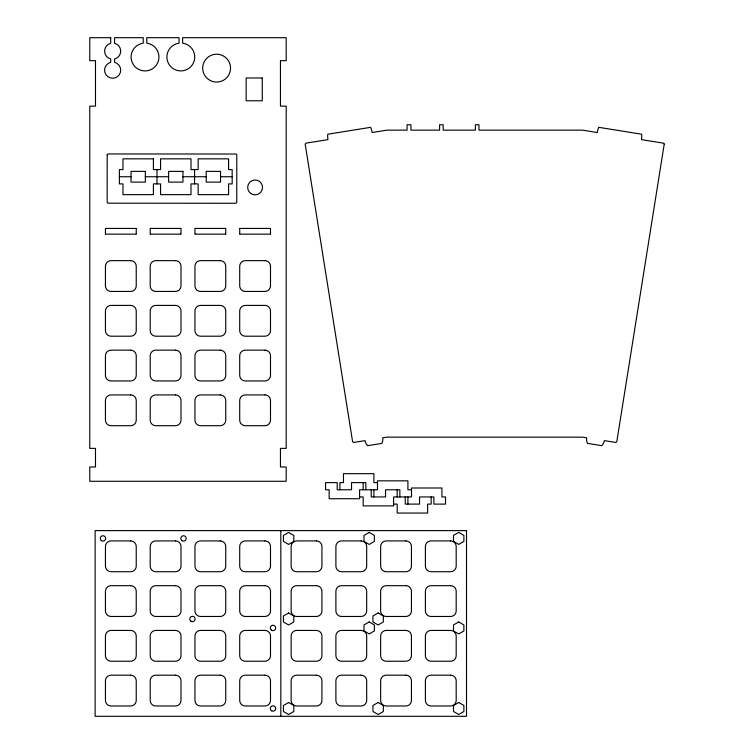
<?xml version="1.0" encoding="UTF-8"?>
<svg xmlns="http://www.w3.org/2000/svg" width="754" height="754" viewBox="0 0 754 754"><rect width="100%" height="100%" fill="white"/><g stroke="black" fill="none" stroke-linecap="round" stroke-linejoin="round"><path stroke-width="1.13" d="M119.386 176.738L131.026 176.738M145.343 176.738L168.613 176.738M182.939 176.738L206.21 176.738M220.536 176.738L232.166 176.738M105.626 228.424L136.059 228.424M150.385 228.424L180.819 228.424M195.135 228.424L225.569 228.424M239.895 228.424L270.318 228.424M105.626 234.155L136.059 234.155M150.385 234.155L180.819 234.155M195.135 234.155L225.569 234.155M239.895 234.155L270.318 234.155M377.481 482.617L373.899 482.617L373.899 473.672L343.475 473.672L343.475 482.617L339.894 482.617L339.894 489.78M411.496 489.78L407.914 489.78L407.914 480.835L377.481 480.835L377.481 489.78L359.583 489.78L359.583 498.733L329.149 498.733L329.149 489.78L325.568 489.78L325.568 482.617L337.208 482.617L337.208 489.78L351.524 489.78L351.524 482.617L365.85 482.617L365.85 489.78M359.583 496.943L363.164 496.943L363.164 505.896L393.597 505.896L393.597 496.943L411.496 496.943L411.496 487.989L441.929 487.989L441.929 496.943L445.51 496.943L445.51 504.106L433.87 504.106L433.87 496.943L419.554 496.943L419.554 504.106L405.228 504.106L405.228 496.943M393.597 504.106L397.179 504.106L397.179 513.05L427.612 513.05L427.612 504.106L431.184 504.106L431.184 496.943M407.914 496.943L407.914 504.106M399.865 496.943L399.865 489.78L385.539 489.78L385.539 496.943L371.222 496.943L371.222 489.78M397.179 489.78L397.179 496.943M373.899 489.78L373.899 496.943M363.164 482.617L363.164 489.78M280.818 530.609L280.818 716.3M270.498 228.603L270.498 233.976M239.715 228.603L239.715 233.976M225.748 228.603L225.748 233.976M194.956 228.603L194.956 233.976M194.57 169.584L194.57 183.901M180.998 228.603L180.998 233.976M156.983 169.584L156.983 183.901M150.206 228.603L150.206 233.976M136.238 228.603L136.238 233.976M105.447 228.603L105.447 233.976M664.236 144.033L616.8 441.712L615.858 442.466L604.34 440.638A8.954 8.954 0 0 1 601.73 445.652L587.583 443.399A8.954 8.954 0 0 1 586.659 437.82L582.559 437.16L386.849 437.16L382.749 437.82A8.954 8.954 0 0 1 381.826 443.399L367.679 445.652A8.954 8.954 0 0 1 365.068 440.638L353.56 442.466L352.608 441.712L305.182 144.193L305.926 143.175L327.952 139.631A22.375 22.375 0 0 1 327.754 134.221L370.648 127.322A22.375 22.375 0 0 1 372.146 132.525L386.915 130.15L407.075 130.15L407.075 124.778L410.949 124.778L410.949 130.15L439.591 130.15L439.591 124.778L443.173 124.778L443.173 130.15L475.388 130.15L475.388 124.778L478.969 124.778L478.969 130.15L582.493 130.15L597.262 132.525A22.375 22.375 0 0 1 598.761 127.322L641.654 134.221A22.375 22.375 0 0 1 641.456 139.631L663.492 143.175L664.236 144.033M107.191 154.768L107.181 202.364L107.747 203.194L235.908 203.26L236.747 202.694L236.803 154.853L236.238 154.023L108.076 153.957L107.191 154.768M288.631 532.428L283.438 535.425L283.438 541.419L288.631 544.416L293.824 541.419L293.824 535.425L288.631 532.428M369.187 532.428L364.003 535.425L364.003 541.419L369.187 544.416L374.38 541.419L374.38 535.425L369.187 532.428M288.631 612.983L283.438 615.98L283.438 621.975L288.631 624.972L293.824 621.975L293.824 615.98L288.631 612.983M458.696 532.428L453.503 535.425L453.503 541.419L458.696 544.416L463.889 541.419L463.889 535.425L458.696 532.428M378.14 612.983L372.947 615.98L372.947 621.975L378.14 624.972L383.334 621.975L383.334 615.98L378.14 612.983M369.187 621.937L364.003 624.934L364.003 630.928L369.187 633.926L374.38 630.928L374.38 624.934L369.187 621.937M288.631 702.492L283.438 705.49L283.438 711.484L288.631 714.481L293.824 711.484L293.824 705.49L288.631 702.492M458.696 621.937L453.503 624.934L453.503 630.928L458.696 633.926L463.889 630.928L463.889 624.934L458.696 621.937M378.14 702.492L372.947 705.49L372.947 711.484L378.14 714.481L383.334 711.484L383.334 705.49L378.14 702.492M458.696 702.492L453.503 705.49L453.503 711.484L458.696 714.481L463.889 711.484L463.889 705.49L458.696 702.492M110.706 37.7L89.764 37.7L89.764 60.678L95.485 60.678L95.485 106.144L89.764 106.144L89.764 448.376L95.485 448.376L95.485 466.999L89.764 466.999L89.764 481.278L286.19 481.278L286.19 466.999L280.46 466.999L280.46 448.376L286.19 448.376L286.19 106.144L280.46 106.144L280.46 60.678L286.19 60.678L286.19 37.7L182.609 37.7L182.609 43.185A13.93 13.93 0 0 1 192.562 64.476A13.93 13.93 0 0 1 169.066 64.476A13.93 13.93 0 0 1 179.028 43.185L179.028 37.7L146.804 37.7L146.804 43.185A13.93 13.93 0 0 1 156.766 64.476A13.93 13.93 0 0 1 133.26 64.476A13.93 13.93 0 0 1 143.222 43.185L143.222 37.7L114.58 37.7L114.58 43.308A8.058 8.058 0 0 1 114.58 58.944L114.58 62.356A8.058 8.058 0 0 1 119.273 74.759A8.058 8.058 0 0 1 106.012 74.759A8.058 8.058 0 0 1 110.706 62.356L110.706 58.944A8.058 8.058 0 0 1 110.706 43.308L110.706 37.7M262.269 77.982L246.153 77.982L246.153 100.772L262.269 100.772L262.269 77.982M153.401 158.84L122.968 158.84L122.968 169.584L119.386 169.584L119.386 183.901L122.968 183.901L122.968 194.645L153.401 194.645L153.401 183.901L160.564 183.901L160.564 194.645L190.998 194.645L190.998 183.901L198.151 183.901L198.151 194.645L228.585 194.645L228.585 183.901L232.166 183.901L232.166 169.584L228.585 169.584L228.585 158.84L198.151 158.84L198.151 169.584L190.998 169.584L190.998 158.84L160.564 158.84L160.564 169.584L153.401 169.584L153.401 158.84M145.343 171.375L131.026 171.375L131.026 182.11L145.343 182.11L145.343 171.375M182.939 171.375L168.613 171.375L168.613 182.11L182.939 182.11L182.939 171.375M220.536 171.375L206.21 171.375L206.21 182.11L220.536 182.11L220.536 171.375M130.687 260.648L110.998 260.648A5.551 5.551 0 0 0 105.447 266.2L105.447 285.889A5.551 5.551 0 0 0 110.998 291.44L130.687 291.44A5.551 5.551 0 0 0 136.238 285.889L136.238 266.2A5.551 5.551 0 0 0 130.687 260.648M175.446 260.648L155.748 260.648A5.551 5.551 0 0 0 150.206 266.2L150.206 285.889A5.551 5.551 0 0 0 155.748 291.44L175.446 291.44A5.551 5.551 0 0 0 180.998 285.889L180.998 266.2A5.551 5.551 0 0 0 175.446 260.648M220.196 260.648L200.507 260.648A5.551 5.551 0 0 0 194.956 266.2L194.956 285.889A5.551 5.551 0 0 0 200.507 291.44L220.196 291.44A5.551 5.551 0 0 0 225.748 285.889L225.748 266.2A5.551 5.551 0 0 0 220.196 260.648M264.956 260.648L245.257 260.648A5.551 5.551 0 0 0 239.715 266.2L239.715 285.889A5.551 5.551 0 0 0 245.257 291.44L264.956 291.44A5.551 5.551 0 0 0 270.498 285.889L270.498 266.2A5.551 5.551 0 0 0 264.956 260.648M130.687 305.408L110.998 305.408A5.551 5.551 0 0 0 105.447 310.95L105.447 330.648A5.551 5.551 0 0 0 110.998 336.199L130.687 336.199A5.551 5.551 0 0 0 136.238 330.648L136.238 310.95A5.551 5.551 0 0 0 130.687 305.408M175.446 305.408L155.748 305.408A5.551 5.551 0 0 0 150.206 310.95L150.206 330.648A5.551 5.551 0 0 0 155.748 336.199L175.446 336.199A5.551 5.551 0 0 0 180.998 330.648L180.998 310.95A5.551 5.551 0 0 0 175.446 305.408M220.196 305.408L200.507 305.408A5.551 5.551 0 0 0 194.956 310.95L194.956 330.648A5.551 5.551 0 0 0 200.507 336.199L220.196 336.199A5.551 5.551 0 0 0 225.748 330.648L225.748 310.95A5.551 5.551 0 0 0 220.196 305.408M264.956 305.408L245.257 305.408A5.551 5.551 0 0 0 239.715 310.95L239.715 330.648A5.551 5.551 0 0 0 245.257 336.199L264.956 336.199A5.551 5.551 0 0 0 270.498 330.648L270.498 310.95A5.551 5.551 0 0 0 264.956 305.408M130.687 350.158L110.998 350.158A5.551 5.551 0 0 0 105.447 355.709L105.447 375.398A5.551 5.551 0 0 0 110.998 380.949L130.687 380.949A5.551 5.551 0 0 0 136.238 375.398L136.238 355.709A5.551 5.551 0 0 0 130.687 350.158M175.446 350.158L155.748 350.158A5.551 5.551 0 0 0 150.206 355.709L150.206 375.398A5.551 5.551 0 0 0 155.748 380.949L175.446 380.949A5.551 5.551 0 0 0 180.998 375.398L180.998 355.709A5.551 5.551 0 0 0 175.446 350.158M220.196 350.158L200.507 350.158A5.551 5.551 0 0 0 194.956 355.709L194.956 375.398A5.551 5.551 0 0 0 200.507 380.949L220.196 380.949A5.551 5.551 0 0 0 225.748 375.398L225.748 355.709A5.551 5.551 0 0 0 220.196 350.158M264.956 350.158L245.257 350.158A5.551 5.551 0 0 0 239.715 355.709L239.715 375.398A5.551 5.551 0 0 0 245.257 380.949L264.956 380.949A5.551 5.551 0 0 0 270.498 375.398L270.498 355.709A5.551 5.551 0 0 0 264.956 350.158M130.687 394.917L110.998 394.917A5.551 5.551 0 0 0 105.447 400.459L105.447 420.157A5.551 5.551 0 0 0 110.998 425.708L130.687 425.708A5.551 5.551 0 0 0 136.238 420.157L136.238 400.459A5.551 5.551 0 0 0 130.687 394.917M175.446 394.917L155.748 394.917A5.551 5.551 0 0 0 150.206 400.459L150.206 420.157A5.551 5.551 0 0 0 155.748 425.708L175.446 425.708A5.551 5.551 0 0 0 180.998 420.157L180.998 400.459A5.551 5.551 0 0 0 175.446 394.917M220.196 394.917L200.507 394.917A5.551 5.551 0 0 0 194.956 400.459L194.956 420.157A5.551 5.551 0 0 0 200.507 425.708L220.196 425.708A5.551 5.551 0 0 0 225.748 420.157L225.748 400.459A5.551 5.551 0 0 0 220.196 394.917M264.956 394.917L245.257 394.917A5.551 5.551 0 0 0 239.715 400.459L239.715 420.157A5.551 5.551 0 0 0 245.257 425.708L264.956 425.708A5.551 5.551 0 0 0 270.498 420.157L270.498 400.459A5.551 5.551 0 0 0 264.956 394.917M466.509 530.609L95.127 530.609L95.127 716.3L466.509 716.3L466.509 530.609M130.687 540.929L110.998 540.929A5.551 5.551 0 0 0 105.447 546.48L105.447 566.169A5.551 5.551 0 0 0 110.998 571.721L130.687 571.721A5.551 5.551 0 0 0 136.238 566.169L136.238 546.48A5.551 5.551 0 0 0 130.687 540.929M175.446 540.929L155.748 540.929A5.551 5.551 0 0 0 150.206 546.48L150.206 566.169A5.551 5.551 0 0 0 155.748 571.721L175.446 571.721A5.551 5.551 0 0 0 180.998 566.169L180.998 546.48A5.551 5.551 0 0 0 175.446 540.929M220.196 540.929L200.507 540.929A5.551 5.551 0 0 0 194.956 546.48L194.956 566.169A5.551 5.551 0 0 0 200.507 571.721L220.196 571.721A5.551 5.551 0 0 0 225.748 566.169L225.748 546.48A5.551 5.551 0 0 0 220.196 540.929M264.956 540.929L245.257 540.929A5.551 5.551 0 0 0 239.715 546.48L239.715 566.169A5.551 5.551 0 0 0 245.257 571.721L264.956 571.721A5.551 5.551 0 0 0 270.498 566.169L270.498 546.48A5.551 5.551 0 0 0 264.956 540.929M316.378 540.929L296.69 540.929A5.551 5.551 0 0 0 291.138 546.48L291.138 566.169A5.551 5.551 0 0 0 296.69 571.721L316.378 571.721A5.551 5.551 0 0 0 321.93 566.169L321.93 546.48A5.551 5.551 0 0 0 316.378 540.929M361.138 540.929L341.439 540.929A5.551 5.551 0 0 0 335.898 546.48L335.898 566.169A5.551 5.551 0 0 0 341.439 571.721L361.138 571.721A5.551 5.551 0 0 0 366.68 566.169L366.68 546.48A5.551 5.551 0 0 0 361.138 540.929M405.888 540.929L386.199 540.929A5.551 5.551 0 0 0 380.647 546.48L380.647 566.169A5.551 5.551 0 0 0 386.199 571.721L405.888 571.721A5.551 5.551 0 0 0 411.439 566.169L411.439 546.48A5.551 5.551 0 0 0 405.888 540.929M450.647 540.929L430.949 540.929A5.551 5.551 0 0 0 425.397 546.48L425.397 566.169A5.551 5.551 0 0 0 430.949 571.721L450.647 571.721A5.551 5.551 0 0 0 456.189 566.169L456.189 546.48A5.551 5.551 0 0 0 450.647 540.929M130.687 585.679L110.998 585.679A5.551 5.551 0 0 0 105.447 591.23L105.447 610.929A5.551 5.551 0 0 0 110.998 616.47L130.687 616.47A5.551 5.551 0 0 0 136.238 610.929L136.238 591.23A5.551 5.551 0 0 0 130.687 585.679M175.446 585.679L155.748 585.679A5.551 5.551 0 0 0 150.206 591.23L150.206 610.929A5.551 5.551 0 0 0 155.748 616.47L175.446 616.47A5.551 5.551 0 0 0 180.998 610.929L180.998 591.23A5.551 5.551 0 0 0 175.446 585.679M220.196 585.679L200.507 585.679A5.551 5.551 0 0 0 194.956 591.23L194.956 610.929A5.551 5.551 0 0 0 200.507 616.47L220.196 616.47A5.551 5.551 0 0 0 225.748 610.929L225.748 591.23A5.551 5.551 0 0 0 220.196 585.679M264.956 585.679L245.257 585.679A5.551 5.551 0 0 0 239.715 591.23L239.715 610.929A5.551 5.551 0 0 0 245.257 616.47L264.956 616.47A5.551 5.551 0 0 0 270.498 610.929L270.498 591.23A5.551 5.551 0 0 0 264.956 585.679M316.378 585.679L296.69 585.679A5.551 5.551 0 0 0 291.138 591.23L291.138 610.929A5.551 5.551 0 0 0 296.69 616.47L316.378 616.47A5.551 5.551 0 0 0 321.93 610.929L321.93 591.23A5.551 5.551 0 0 0 316.378 585.679M361.138 585.679L341.439 585.679A5.551 5.551 0 0 0 335.898 591.23L335.898 610.929A5.551 5.551 0 0 0 341.439 616.47L361.138 616.47A5.551 5.551 0 0 0 366.68 610.929L366.68 591.23A5.551 5.551 0 0 0 361.138 585.679M405.888 585.679L386.199 585.679A5.551 5.551 0 0 0 380.647 591.23L380.647 610.929A5.551 5.551 0 0 0 386.199 616.47L405.888 616.47A5.551 5.551 0 0 0 411.439 610.929L411.439 591.23A5.551 5.551 0 0 0 405.888 585.679M450.647 585.679L430.949 585.679A5.551 5.551 0 0 0 425.397 591.23L425.397 610.929A5.551 5.551 0 0 0 430.949 616.47L450.647 616.47A5.551 5.551 0 0 0 456.189 610.929L456.189 591.23A5.551 5.551 0 0 0 450.647 585.679M130.687 630.438L110.998 630.438A5.551 5.551 0 0 0 105.447 635.99L105.447 655.678A5.551 5.551 0 0 0 110.998 661.23L130.687 661.23A5.551 5.551 0 0 0 136.238 655.678L136.238 635.99A5.551 5.551 0 0 0 130.687 630.438M175.446 630.438L155.748 630.438A5.551 5.551 0 0 0 150.206 635.99L150.206 655.678A5.551 5.551 0 0 0 155.748 661.23L175.446 661.23A5.551 5.551 0 0 0 180.998 655.678L180.998 635.99A5.551 5.551 0 0 0 175.446 630.438M220.196 630.438L200.507 630.438A5.551 5.551 0 0 0 194.956 635.99L194.956 655.678A5.551 5.551 0 0 0 200.507 661.23L220.196 661.23A5.551 5.551 0 0 0 225.748 655.678L225.748 635.99A5.551 5.551 0 0 0 220.196 630.438M264.956 630.438L245.257 630.438A5.551 5.551 0 0 0 239.715 635.99L239.715 655.678A5.551 5.551 0 0 0 245.257 661.23L264.956 661.23A5.551 5.551 0 0 0 270.498 655.678L270.498 635.99A5.551 5.551 0 0 0 264.956 630.438M316.378 630.438L296.69 630.438A5.551 5.551 0 0 0 291.138 635.99L291.138 655.678A5.551 5.551 0 0 0 296.69 661.23L316.378 661.23A5.551 5.551 0 0 0 321.93 655.678L321.93 635.99A5.551 5.551 0 0 0 316.378 630.438M361.138 630.438L341.439 630.438A5.551 5.551 0 0 0 335.898 635.99L335.898 655.678A5.551 5.551 0 0 0 341.439 661.23L361.138 661.23A5.551 5.551 0 0 0 366.68 655.678L366.68 635.99A5.551 5.551 0 0 0 361.138 630.438M405.888 630.438L386.199 630.438A5.551 5.551 0 0 0 380.647 635.99L380.647 655.678A5.551 5.551 0 0 0 386.199 661.23L405.888 661.23A5.551 5.551 0 0 0 411.439 655.678L411.439 635.99A5.551 5.551 0 0 0 405.888 630.438M450.647 630.438L430.949 630.438A5.551 5.551 0 0 0 425.397 635.99L425.397 655.678A5.551 5.551 0 0 0 430.949 661.23L450.647 661.23A5.551 5.551 0 0 0 456.189 655.678L456.189 635.99A5.551 5.551 0 0 0 450.647 630.438M130.687 675.188L110.998 675.188A5.551 5.551 0 0 0 105.447 680.739L105.447 700.428A5.551 5.551 0 0 0 110.998 705.98L130.687 705.98A5.551 5.551 0 0 0 136.238 700.428L136.238 680.739A5.551 5.551 0 0 0 130.687 675.188M175.446 675.188L155.748 675.188A5.551 5.551 0 0 0 150.206 680.739L150.206 700.428A5.551 5.551 0 0 0 155.748 705.98L175.446 705.98A5.551 5.551 0 0 0 180.998 700.428L180.998 680.739A5.551 5.551 0 0 0 175.446 675.188M220.196 675.188L200.507 675.188A5.551 5.551 0 0 0 194.956 680.739L194.956 700.428A5.551 5.551 0 0 0 200.507 705.98L220.196 705.98A5.551 5.551 0 0 0 225.748 700.428L225.748 680.739A5.551 5.551 0 0 0 220.196 675.188M264.956 675.188L245.257 675.188A5.551 5.551 0 0 0 239.715 680.739L239.715 700.428A5.551 5.551 0 0 0 245.257 705.98L264.956 705.98A5.551 5.551 0 0 0 270.498 700.428L270.498 680.739A5.551 5.551 0 0 0 264.956 675.188M316.378 675.188L296.69 675.188A5.551 5.551 0 0 0 291.138 680.739L291.138 700.428A5.551 5.551 0 0 0 296.69 705.98L316.378 705.98A5.551 5.551 0 0 0 321.93 700.428L321.93 680.739A5.551 5.551 0 0 0 316.378 675.188M361.138 675.188L341.439 675.188A5.551 5.551 0 0 0 335.898 680.739L335.898 700.428A5.551 5.551 0 0 0 341.439 705.98L361.138 705.98A5.551 5.551 0 0 0 366.68 700.428L366.68 680.739A5.551 5.551 0 0 0 361.138 675.188M405.888 675.188L386.199 675.188A5.551 5.551 0 0 0 380.647 680.739L380.647 700.428A5.551 5.551 0 0 0 386.199 705.98L405.888 705.98A5.551 5.551 0 0 0 411.439 700.428L411.439 680.739A5.551 5.551 0 0 0 405.888 675.188M450.647 675.188L430.949 675.188A5.551 5.551 0 0 0 425.397 680.739L425.397 700.428A5.551 5.551 0 0 0 430.949 705.98L450.647 705.98A5.551 5.551 0 0 0 456.189 700.428L456.189 680.739A5.551 5.551 0 0 0 450.647 675.188M271.506 630.156A2.686 2.686 0 0 0 275.691 628.12A2.686 2.686 0 0 0 271.836 625.518A2.686 2.686 0 0 0 271.506 630.156M101.602 540.75A2.686 2.686 0 0 0 105.626 538.422A2.686 2.686 0 0 0 101.602 536.094A2.686 2.686 0 0 0 101.602 540.75M271.666 710.815A2.686 2.686 0 0 0 275.691 708.487A2.686 2.686 0 0 0 271.666 706.159A2.686 2.686 0 0 0 271.666 710.815M181.997 540.646A2.686 2.686 0 0 0 186.181 538.61A2.686 2.686 0 0 0 182.327 536.009A2.686 2.686 0 0 0 181.997 540.646M190.941 621.202A2.686 2.686 0 0 0 195.126 619.175A2.686 2.686 0 0 0 191.28 616.565A2.686 2.686 0 0 0 190.941 621.202M250.828 193.505A7.427 7.427 0 0 0 262.505 188.104A7.427 7.427 0 0 0 251.987 180.687A7.427 7.427 0 0 0 250.828 193.505M208.594 79.519A13.93 13.93 0 0 0 230.488 69.387A13.93 13.93 0 0 0 210.762 55.494A13.93 13.93 0 0 0 208.594 79.519"/></g></svg>
